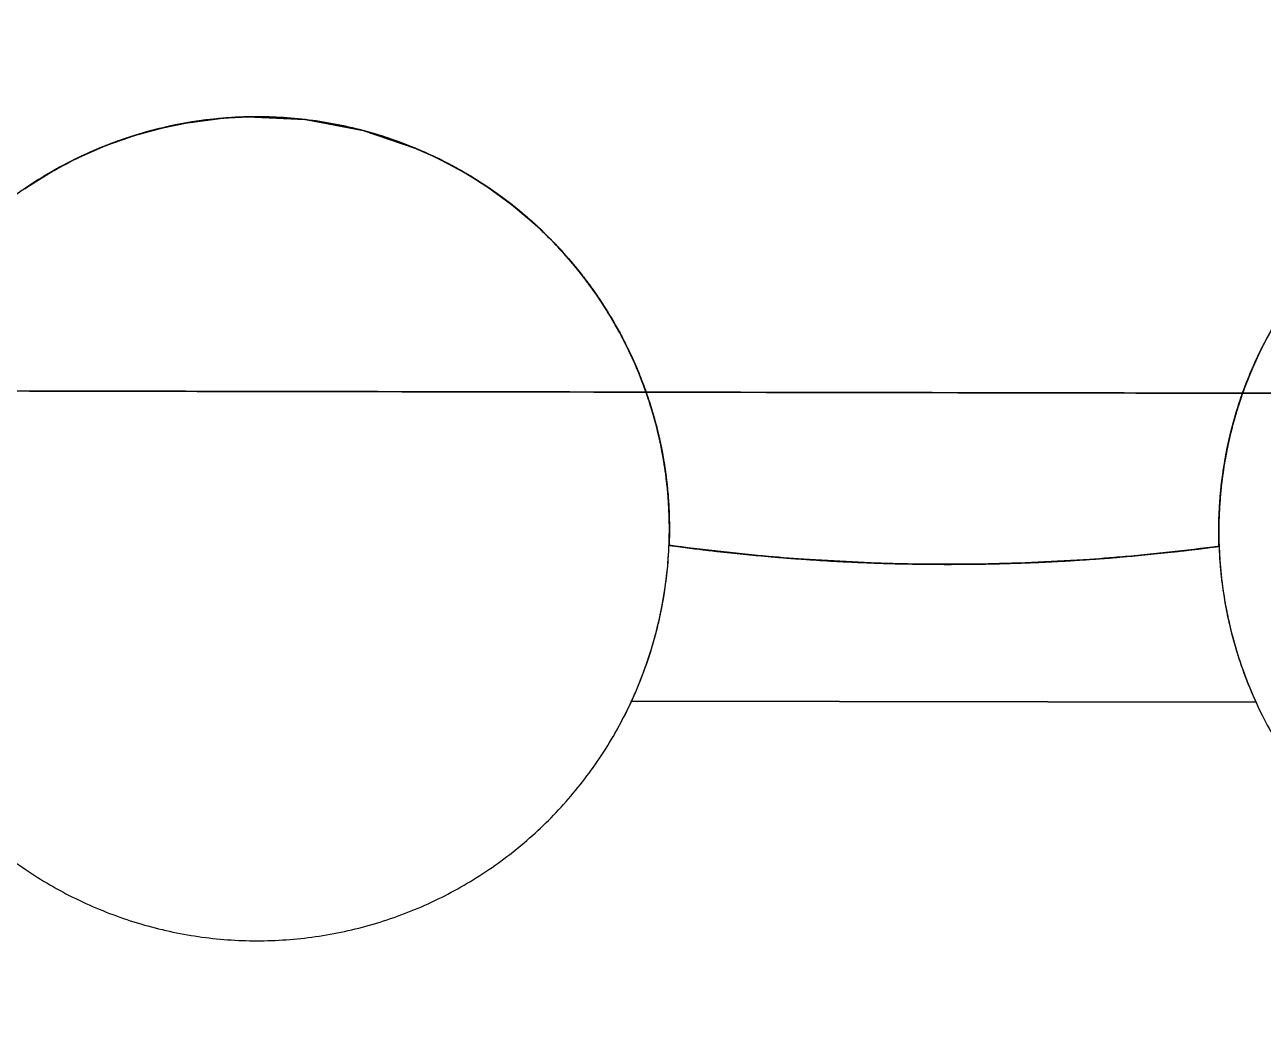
# Model space of a CAD drawing. Header units: metres. Extents: x -1161 to -1081, y 0 to 563.
# Drawn here: x -1098.824 to -1097.02, y 507.723 to 509.195 of the extents above; entities that cross this region are included whole.
import ezdxf

# ---------------------------------------------------------------- set-up
doc = ezdxf.new("R2010")
doc.units = ezdxf.units.M
doc.layers.add('A-GENM', color=7, linetype='Continuous', lineweight=35)

# ---------------------------------------------------------------- blocks, each defined once
blk = doc.blocks.new('Foundations-Piles - Px-1200-64673918-DRG-2873121 - DECK SLAB GENERAL ARRANGEMENT PLAN')
at = {"layer": 'A-GENM', "color": 9, "lineweight": 25, "true_color": 0xbebebe}
for start, end in [(90, 98.1818), (94.7807, 97.7988), (90.4268, 94.7807), (90.1641, 90.4268), (85.2606, 90), (86.6197, 89.6373), (85.2606, 86.6197), (82.3017, 85.2606), (81.8182, 85.2606), (98.1818, 106.3636), (102.9538, 105.9619), (98.5518, 102.9538), (98.3596, 98.5518), (81.9686, 82.3017), (73.6364, 81.8182), (78.4668, 81.4772), (77.9826, 78.4668), (74.1767, 77.9755), (73.7729, 74.1767), (106.3636, 114.5455), (106.6767, 114.5063), (106.555, 106.6767), (65.4545, 73.6364), (70.3195, 73.3186), (66.0516, 70.3195), (114.5455, 122.7273), (115.2366, 122.3499), (114.5455, 115.2366), (65.5771, 66.0516), (57.2727, 65.4545), (62.1763, 65.1617), (57.9265, 62.1763), (122.3499, 125.0334), (57.3811, 57.9265), (122.7273, 130.9091), (125.0334, 130.9091), (49.0909, 57.2727), (54.0362, 57.0068), (49.8014, 54.0362), (130.9091, 139.0909), (130.9091, 139.0909), (49.1848, 49.7106), (40.9396, 49.0909), (45.8984, 48.8542), (41.6763, 45.8482), (40.9882, 41.6763), (139.0909, 147.2727), (139.0909, 147.2727), (32.7273, 40.9091), (37.7625, 40.704), (33.5511, 37.7625), (32.7912, 33.5511), (147.2727, 155.4545), (147.2727, 155.4545), (24.5455, 32.7273), (29.6282, 32.5566), (25.4197, 29.6282), (24.5939, 25.4197), (155.4545, 163.6364), (155.4545, 163.6364), (16.3636, 24.5455), (21.6067, 24.4122), (17.3365, 21.6067), (163.6364, 171.8182), (163.6364, 171.8182), (16.3963, 17.3365), (8.1818, 16.3636), (13.5043, 16.2712), (9.2531, 13.5043), (8.2308, 9.2531), (171.8182, 180), (171.8182, 180), (5.4056, 8.1818), (0, 8.1818), (1.1695, 5.4056), (180, 188.1818), (180, 188.1818), (351.8182, 0), (357.3097, 0), (0, 1.1695), (353.0858, 357.3097), (188.1818, 196.3636), (188.1818, 196.3636), (343.6364, 351.8182), (349.216, 351.8182), (351.8505, 353.0858), (345.0018, 349.216), (343.6998, 345.0018), (196.3636, 204.5455), (196.3636, 204.5455), (335.4545, 343.6364), (341.1241, 343.574), (336.9176, 341.1241), (204.5455, 212.7273), (204.5455, 212.7273), (327.2727, 335.4545), (333.0335, 335.3633), (335.4872, 336.9176), (328.8331, 333.0335), (212.7273, 220.9091), (212.7273, 220.9091), (319.0909, 327.2727), (327.3161, 328.8331), (324.9441, 326.8731), (326.9829, 327.1538), (320.7483, 324.9441), (220.9091, 229.0909), (220.9091, 229.0909), (310.9091, 319.0909), (316.8556, 318.9453), (319.1452, 320.7483), (312.6632, 316.8556), (310.9743, 312.6632), (229.0909, 237.2727), (229.0909, 237.2727), (304.287, 310.9091), (304.5777, 308.768), (308.768, 310.7377), (237.2727, 245.4545), (237.2727, 245.4545), (294.5455, 302.7273), (302.7273, 304.287), (302.8036, 304.287), (304.287, 304.5777), (296.4918, 300.681), (300.681, 302.531), (294.633, 296.4729), (245.4545, 253.6364), (245.4545, 253.6364), (286.3636, 294.5455), (288.4054, 292.5945), (292.5945, 294.325), (253.6364, 261.0336), (253.6364, 261.8182), (278.1818, 286.3636), (284.5086, 286.12), (286.4625, 288.4054), (261.0336, 264.2124), (261.8182, 270), (270, 278.1818), (276.7535, 280.1322), (280.1511, 284.5086), (264.2124, 268.889), (268.889, 272.219), (272.219, 276.7535)]:
    blk.add_arc((0, 0), 0.6, start, end, dxfattribs=at)
at = {"layer": 'A-GENM', "color": 254, "lineweight": 25, "true_color": 0xd1d1d1}
for start, end in [(90, 90.1641), (89.6373, 90), (98.1818, 98.3596), (97.7988, 98.1818), (81.4772, 81.9686), (106.3636, 106.555), (105.9619, 106.3636), (73.3186, 73.7729), (65.1617, 65.4545), (57.0068, 57.2727), (48.8542, 49.0909), (40.704, 40.9091), (32.5566, 32.7273), (24.4122, 24.5455), (318.9453, 319.0909), (310.7377, 310.9091), (302.531, 302.7273), (294.325, 294.5455), (286.12, 286.3636)]:
    blk.add_arc((0, 0), 0.6, start, end, dxfattribs=at)
blk = doc.blocks.new('Foundations-Piles - Px-1200-66435317-DRG-2873121 - DECK SLAB GENERAL ARRANGEMENT PLAN')
at = {"layer": 'A-GENM', "color": 9, "lineweight": 25, "true_color": 0xbebebe}
for start, end in [(90, 98.1818), (94.1903, 97.7988), (90.2678, 94.1903), (85.2606, 90), (85.9673, 89.6373), (85.2606, 85.9673), (82.0617, 85.2606), (81.8182, 85.2606), (98.1818, 106.3636), (102.4106, 105.9619), (98.474, 102.4106), (98.3596, 98.474), (73.6364, 81.8182), (77.7408, 81.4772), (73.8555, 77.7408), (106.3636, 114.5455), (106.6802, 114.5063), (106.555, 106.6802), (65.4545, 73.6364), (69.5094, 73.3186), (65.6493, 69.5094), (114.5455, 122.7273), (115.2366, 122.3499), (114.5455, 115.2366), (57.2727, 65.4545), (61.2713, 65.1617), (57.4432, 61.2713), (122.3499, 125.0334), (122.7273, 130.9091), (125.0334, 130.9091), (49.0909, 57.2727), (53.0232, 57.0068), (49.248, 53.0232), (130.9091, 139.0909), (130.9091, 139.0909), (40.9091, 49.0909), (44.8437, 48.8541), (41.0308, 44.7599), (139.0909, 147.2727), (139.0909, 147.2727), (32.7273, 40.9091), (36.471, 40.7039), (32.8247, 36.471), (147.2727, 149.4692), (147.2727, 149.4692), (24.5455, 32.7273), (28.1348, 32.4648), (149.5058, 155.4545), (149.5058, 155.4545), (24.6185, 28.1348), (155.4545, 163.6364), (155.4545, 163.6364), (16.3636, 24.5455), (19.6943, 24.4122), (16.4123, 19.6943), (163.6364, 171.8182), (163.6364, 171.8182), (8.1818, 16.3636), (8.2308, 16.2712), (171.8182, 180), (171.8182, 180), (0, 8.1818), (0, 8.1818), (180, 188.1818), (180, 188.1818), (351.8182, 0), (352.0318, 0), (188.1818, 196.3636), (188.1818, 196.3636), (343.6364, 351.8182), (349.383, 351.8182), (351.8505, 352.0318), (344.0627, 349.383), (196.3636, 204.5455), (196.3636, 204.5455), (335.4545, 343.6364), (340.8893, 343.574), (343.6998, 344.0627), (336.0926, 340.8893), (204.5455, 212.7273), (204.5455, 212.7273), (327.2727, 335.4545), (332.6991, 335.3633), (335.4872, 336.0806), (328.2028, 332.6991), (212.7273, 220.9091), (212.7273, 220.9091), (319.0909, 327.2727), (327.3161, 328.1212), (324.61, 327.1538), (320.1484, 324.61), (220.9091, 229.0909), (220.9091, 229.0909), (310.9091, 319.0909), (316.5668, 318.9453), (319.1452, 320.1484), (312.1736, 316.5668), (310.9743, 312.1736), (229.0909, 237.2727), (229.0909, 237.2727), (304.2869, 310.9091), (308.5485, 310.7377), (304.2869, 308.5485), (237.2727, 245.4545), (237.2727, 245.4545), (294.5455, 302.7273), (302.7273, 304.2869), (302.8036, 304.1966), (296.2166, 300.545), (300.545, 302.531), (294.633, 296.2166), (245.4545, 253.6364), (245.4545, 253.6364), (286.3636, 294.5455), (288.2326, 292.5512), (292.5512, 294.325), (253.6364, 261.0336), (253.6364, 261.8182), (278.1818, 286.3636), (284.5641, 286.12), (286.4625, 288.2326), (261.0336, 264.2124), (261.8182, 270), (270, 278.1818), (276.7535, 280.1511), (280.1511, 284.5641), (264.2124, 268.889), (268.889, 272.219), (272.219, 276.7535)]:
    blk.add_arc((0, 0), 0.6, start, end, dxfattribs=at)
at = {"layer": 'A-GENM', "color": 254, "lineweight": 25, "true_color": 0xd1d1d1}
for start, end in [(90, 90.1641), (89.6373, 90), (98.1818, 98.3596), (97.7988, 98.1818), (81.4772, 81.9686), (106.3636, 106.555), (105.9619, 106.3636), (73.3186, 73.7729), (65.1617, 65.4545), (57.0068, 57.2727), (48.8541, 49.0909), (40.7039, 40.9091), (32.5565, 32.7273), (24.4122, 24.5455), (318.9453, 319.0909), (310.7377, 310.9091), (302.531, 302.7273), (294.325, 294.5455), (286.12, 286.3636)]:
    blk.add_arc((0, 0), 0.6, start, end, dxfattribs=at)
blk = doc.blocks.new('Shotcrete Adaptive v1 - 1200 Dia Pile _ 2_000 Spacing-61394275-DRG-2873121 - DECK SLAB GENERAL ARRANGEMENT PLAN')
at = {"layer": 'A-GENM', "color": 9, "lineweight": 25, "true_color": 0xbebebe}
for p, q in [((-0.4546, 0.25), (0.4546, 0.25)), ((0.4546, 0.25), (-0.4546, 0.25))]:
    blk.add_line(p, q, dxfattribs=at)
for centre, radius, start, end in [((-1, 0), 0.6, 20.2506, 24.6243), ((-1, 0), 0.6, 20.2506, 24.6243), ((1, 0), 0.6, 156.256, 159.4284), ((1, 0), 0.6, 156.256, 159.4284), ((1, 0), 0.6, 155.3757, 156.256), ((1, 0), 0.6, 155.3757, 156.256), ((-1, 0), 0.6, 17.5708, 20.2506), ((-1, 0), 0.6, 17.5708, 20.2506), ((1, 0), 0.6, 159.4284, 162.8466), ((1, 0), 0.6, 159.4284, 162.8466), ((-1, 0), 0.6, 17.1534, 17.5708), ((-1, 0), 0.6, 17.1534, 17.5708), ((-1, 0), 0.6, 10.4552, 17.1534), ((-1, 0), 0.6, 10.4552, 17.1534), ((1, 0), 0.6, 164.1122, 165.1814), ((1, 0), 0.6, 164.1122, 165.1814), ((1, 0), 0.6, 162.8466, 164.1122), ((1, 0), 0.6, 162.8466, 164.1122), ((1, 0), 0.6, 165.2053, 167.4341), ((1, 0), 0.6, 165.2053, 167.4341), ((1, 0), 0.6, 167.4341, 170.3175), ((1, 0), 0.6, 167.4341, 170.3175), ((-1, 0), 0.6, 9.7254, 10.4552), ((-1, 0), 0.6, 9.7254, 10.4552), ((-1, 0), 0.6, 2.2116, 9.6825), ((-1, 0), 0.6, 2.2116, 9.6825), ((1, 0), 0.6, 170.3175, 171.9769), ((1, 0), 0.6, 170.3175, 171.9769), ((1, 0), 0.6, 171.9769, 173.3931), ((1, 0), 0.6, 171.9769, 173.3931), ((1, 0), 0.6, 173.7282, 175.3656), ((1, 0), 0.6, 173.7282, 175.3656), ((1, 0), 0.6, 173.41, 173.6668), ((1, 0), 0.6, 173.41, 173.6668), ((0, -2.95), 3, 94.6025, 97.6709), ((0, -2.95), 3, 94.3743, 94.7409), ((0, -2.95), 3, 91.5342, 94.6025), ((0, -2.95), 3, 91.3583, 91.6835), ((0, -2.95), 3, 88.4658, 91.5342), ((0, -2.95), 3, 88.3166, 88.6417), ((0, -2.95), 3, 85.3975, 88.4658), ((0, -2.95), 3, 85.2592, 85.6256), ((0, -2.95), 3, 82.3291, 85.3975), ((1, 0), 0.6, 175.3656, 177.7884), ((1, 0), 0.6, 175.3656, 177.7884), ((0, -2.95), 3, 97.3435, 97.6709), ((0, -2.95), 3, 82.3291, 82.6565)]:
    blk.add_arc(centre, radius, start, end, dxfattribs=at)
at = {"layer": 'A-GENM', "color": 254, "lineweight": 25, "true_color": 0xd1d1d1}
for start, end in [(94.8905, 96.2932), (94.7409, 94.888), (93.5177, 94.3743), (92.1103, 93.5084), (91.6835, 92.1083), (89.293, 91.3583), (88.6417, 89.2788), (87.892, 88.3166), (86.4919, 87.8901), (85.6256, 86.4884), (85.1133, 85.2592), (83.7068, 85.1097), (96.3064, 97.3435), (82.6565, 83.6935)]:
    blk.add_arc((0, -2.95), 3, start, end, dxfattribs=at)
blk = doc.blocks.new('StitchPour_RS39A_05 - StitchPour_RS39A_05-60503718-DRG-2873121 - DECK SLAB GENERAL ARRANGEMENT PLAN')
at = {"layer": 'A-GENM', "color": 253, "lineweight": 25, "true_color": 0xa3a3a3}
blk.add_open_spline([(111.2352, -14.4712), (111.1836, -14.2757), (111.0193, -13.6531), (110.686, -12.3898), (110.3197, -11.0016), (109.9816, -9.7203), (109.728, -8.7592), (109.4744, -7.7982), (109.2209, -6.8372), (108.9673, -5.8762), (108.7982, -5.2355), (108.7137, -4.9151)], degree=3, knots=[0.6892599, 0.6892599, 0.6892599, 0.6892599, 0.7083333, 0.75, 0.8125, 0.84375, 0.875, 0.90625, 0.9375, 0.96875, 1, 1, 1, 1], dxfattribs=at)
at = {"layer": 'A-GENM', "color": 9, "lineweight": 25, "true_color": 0xbebebe}
for points in [[(109.0518, -6.1965), (109.1645, -6.6237), (109.2772, -7.0508), (109.3899, -7.4779)], [(109.3899, -7.4779), (109.4045, -7.5334), (109.4192, -7.5889), (109.4338, -7.6443)], [(109.5001, -7.8954), (109.5761, -8.1834), (109.652, -8.4713), (109.728, -8.7592)], [(109.728, -8.7592), (109.7971, -9.0213), (109.8663, -9.2834), (109.9354, -9.5454)]]:
    blk.add_open_spline(points, degree=3, dxfattribs=at)
at = {"layer": 'A-GENM', "color": 253, "lineweight": 25, "true_color": 0xa3a3a3}
blk.add_open_spline([(109.4338, -7.6443), (109.4559, -7.728), (109.478, -7.8117), (109.5001, -7.8954)], degree=3, dxfattribs=at)
blk = doc.blocks.new('T2DPAA-T2D-C3S-RS-M3D-100334_rvt-1-DRG-2873121 - DECK SLAB GENERAL ARRANGEMENT PLAN')
at = {"layer": 'A-GENM', "color": 9, "lineweight": 25, "true_color": 0xbebebe}
for p, q in [((-1098.6227, 509.0446), (-1098.5874, 509.0518)), ((-1098.5866, 509.0519), (-1098.5355, 509.0585)), ((-1098.5355, 509.0585), (-1098.5017, 509.0604)), ((-1098.4997, 509.0604), (-1098.4157, 509.0565)), ((-1098.4152, 509.0565), (-1098.3311, 509.0405)), ((-1098.7059, 509.0185), (-1098.671, 509.0311)), ((-1098.6695, 509.0316), (-1098.6672, 509.0323)), ((-1098.6662, 509.0326), (-1098.6227, 509.0446)), ((-1098.3311, 509.0405), (-1098.2543, 509.0144)), ((-1098.7496, 508.9992), (-1098.7059, 509.0185)), ((-1098.2543, 509.0144), (-1098.2522, 509.0135)), ((-1098.2522, 509.0135), (-1098.2269, 509.0021)), ((-1098.7841, 508.9808), (-1098.7507, 508.9986)), ((-1098.7507, 508.9986), (-1098.7496, 508.9992)), ((-1098.2269, 509.0021), (-1098.1818, 508.9783)), ((-1098.8238, 508.9559), (-1098.7848, 508.9804)), ((-1098.1818, 508.9783), (-1098.1778, 508.9758)), ((-1098.1778, 508.9758), (-1098.1497, 508.958)), ((-1098.1497, 508.958), (-1098.1149, 508.9327)), ((-1098.1149, 508.9327), (-1098.1093, 508.9282)), ((-1098.1092, 508.9282), (-1098.0823, 508.9052)), ((-1098.0823, 508.9052), (-1098.0546, 508.8785)), ((-1098.0546, 508.8785), (-1098.0486, 508.8722)), ((-1098.0481, 508.8716), (-1098.0237, 508.8441)), ((-1098.0237, 508.8441), (-1098.0023, 508.8166)), ((-1098.0023, 508.8166), (-1097.9953, 508.807)), ((-1097.9953, 508.807), (-1097.9872, 508.7952)), ((-1097.9866, 508.7944), (-1097.9746, 508.7757)), ((-1097.9746, 508.7757), (-1097.9587, 508.7483)), ((-1097.0225, 508.7239), (-1097.004, 508.7585)), ((-1097.9587, 508.7483), (-1097.952, 508.7357)), ((-1097.952, 508.7357), (-1097.9356, 508.7014)), ((-1097.0392, 508.6874), (-1097.0225, 508.7239)), ((-1097.9356, 508.7014), (-1097.9247, 508.6748)), ((-1097.0411, 508.6827), (-1097.0392, 508.6874)), ((-1097.9247, 508.6748), (-1097.9192, 508.6599)), ((-1097.0504, 508.6584), (-1097.0411, 508.6827)), ((-1097.9189, 508.659), (-1097.9075, 508.6226)), ((-1097.055, 508.645), (-1097.0504, 508.6584)), ((-1097.0641, 508.6145), (-1097.055, 508.645)), ((-1097.0648, 508.6119), (-1097.0644, 508.6134)), ((-1097.0662, 508.6068), (-1097.065, 508.6112)), ((-1097.8969, 508.5785), (-1097.8905, 508.5407)), ((-1097.0815, 508.5232), (-1097.0759, 508.5623)), ((-1097.8862, 508.4956), (-1097.8852, 508.4574)), ((-1097.085, 508.4415), (-1097.0848, 508.4773)), ((-1097.8852, 508.4574), (-1097.8857, 508.4364)), ((-1097.8857, 508.4364), (-1097.726, 508.4189)), ((-1097.2445, 508.418), (-1097.0848, 508.4349)), ((-1097.0849, 508.44), (-1097.085, 508.4415)), ((-1097.0848, 508.4349), (-1097.0849, 508.4383)), ((-1097.726, 508.4189), (-1097.5656, 508.41)), ((-1097.4049, 508.4097), (-1097.2445, 508.418)), ((-1097.5656, 508.41), (-1097.4049, 508.4097))]:
    blk.add_line(p, q, dxfattribs=at)
at = {"layer": 'A-GENM', "color": 9, "lineweight": 25, "true_color": 0xbebebe, "flags": 128}
for points in [[(-1097.9075, 508.6226), (-1097.901, 508.5973), (-1097.8969, 508.5785)], [(-1097.0759, 508.5623), (-1097.0673, 508.6024), (-1097.0662, 508.6068)], [(-1097.8905, 508.5407), (-1097.8879, 508.5174), (-1097.8862, 508.4956)], [(-1097.0848, 508.4773), (-1097.0819, 508.5193), (-1097.0815, 508.5232)]]:
    blk.add_lwpolyline(points, dxfattribs=at)
at = {"layer": 'A-GENM', "color": 254, "lineweight": 25, "true_color": 0xd1d1d1}
for points in [[(-1098.5874, 509.0518), (-1098.6142, 509.0472), (-1098.6406, 509.0407), (-1098.6665, 509.0325)], [(-1098.5845, 509.0523), (-1098.5851, 509.0522), (-1098.5858, 509.0521), (-1098.5864, 509.052)], [(-1098.5017, 509.0603), (-1098.5294, 509.0596), (-1098.5571, 509.0569), (-1098.5845, 509.0523)], [(-1098.3311, 509.0405), (-1098.3588, 509.0478), (-1098.3871, 509.0532), (-1098.4157, 509.0565)], [(-1098.671, 509.0311), (-1098.6968, 509.0227), (-1098.7221, 509.0125), (-1098.7465, 509.0007)], [(-1098.6697, 509.0315), (-1098.6701, 509.0314), (-1098.6705, 509.0312), (-1098.671, 509.0311)], [(-1098.2903, 509.028), (-1098.3037, 509.0327), (-1098.3173, 509.0368), (-1098.3311, 509.0405)], [(-1098.2576, 509.0157), (-1098.2683, 509.0201), (-1098.2792, 509.0242), (-1098.2903, 509.028)], [(-1098.253, 509.0138), (-1098.2546, 509.0145), (-1098.2561, 509.0151), (-1098.2576, 509.0157)], [(-1098.2504, 509.0127), (-1098.2513, 509.0131), (-1098.2522, 509.0135), (-1098.253, 509.0138)], [(-1098.2118, 508.9947), (-1098.2245, 509.0012), (-1098.2373, 509.0072), (-1098.2504, 509.0127)], [(-1098.7507, 508.9986), (-1098.7748, 508.9867), (-1098.7981, 508.9732), (-1098.8204, 508.9582)], [(-1098.7492, 508.9994), (-1098.7497, 508.9991), (-1098.7502, 508.9989), (-1098.7507, 508.9986)], [(-1098.7465, 509.0007), (-1098.7474, 509.0002), (-1098.7483, 508.9998), (-1098.7492, 508.9994)], [(-1098.1864, 508.9809), (-1098.1947, 508.9857), (-1098.2032, 508.9903), (-1098.2118, 508.9947)], [(-1098.1795, 508.9769), (-1098.1818, 508.9782), (-1098.1841, 508.9796), (-1098.1864, 508.9809)], [(-1098.1745, 508.9739), (-1098.1762, 508.9749), (-1098.1778, 508.9759), (-1098.1795, 508.9769)], [(-1098.1389, 508.9505), (-1098.1505, 508.9587), (-1098.1624, 508.9665), (-1098.1745, 508.9739)], [(-1098.8204, 508.9582), (-1098.8214, 508.9575), (-1098.8224, 508.9569), (-1098.8233, 508.9562)], [(-1098.1196, 508.9363), (-1098.1259, 508.9412), (-1098.1323, 508.9459), (-1098.1389, 508.9505)], [(-1098.1118, 508.9302), (-1098.1144, 508.9323), (-1098.117, 508.9343), (-1098.1196, 508.9363)], [(-1098.1049, 508.9247), (-1098.1072, 508.9266), (-1098.1095, 508.9284), (-1098.1118, 508.9302)], [(-1098.0729, 508.8965), (-1098.0832, 508.9063), (-1098.0939, 508.9157), (-1098.1049, 508.9247)], [(-1098.0588, 508.8828), (-1098.0635, 508.8874), (-1098.0681, 508.892), (-1098.0729, 508.8965)], [(-1098.0513, 508.875), (-1098.0538, 508.8776), (-1098.0563, 508.8802), (-1098.0588, 508.8828)], [(-1098.043, 508.8661), (-1098.0457, 508.8691), (-1098.0485, 508.872), (-1098.0513, 508.875)], [(-1098.0056, 508.8211), (-1098.0173, 508.8367), (-1098.0298, 508.8517), (-1098.043, 508.8661)], [(-1097.999, 508.8121), (-1098.0011, 508.8152), (-1098.0034, 508.8182), (-1098.0056, 508.8211)], [(-1097.9899, 508.7993), (-1097.9929, 508.8036), (-1097.9959, 508.8079), (-1097.999, 508.8121)], [(-1097.9671, 508.7633), (-1097.9738, 508.7746), (-1097.9808, 508.7858), (-1097.9881, 508.7966)], [(-1097.961, 508.7526), (-1097.963, 508.7561), (-1097.9649, 508.7595), (-1097.9669, 508.7629)], [(-1097.9558, 508.743), (-1097.9575, 508.7463), (-1097.9593, 508.7494), (-1097.961, 508.7526)], [(-1097.9452, 508.7222), (-1097.9454, 508.7227), (-1097.9456, 508.7231), (-1097.9459, 508.7235)], [(-1097.9261, 508.6784), (-1097.9319, 508.6933), (-1097.9383, 508.7079), (-1097.9452, 508.7222)], [(-1097.0212, 508.7267), (-1097.0263, 508.7164), (-1097.0312, 508.706), (-1097.0358, 508.6954)], [(-1097.0358, 508.6954), (-1097.0365, 508.6938), (-1097.0372, 508.6922), (-1097.0378, 508.6906)], [(-1097.9226, 508.6692), (-1097.9238, 508.6723), (-1097.9249, 508.6754), (-1097.9261, 508.6784)], [(-1097.9192, 508.6597), (-1097.9203, 508.6629), (-1097.9214, 508.666), (-1097.9226, 508.6692)], [(-1097.0426, 508.6791), (-1097.0453, 508.6722), (-1097.048, 508.6652), (-1097.0505, 508.6581)], [(-1097.0405, 508.6843), (-1097.0412, 508.6826), (-1097.0419, 508.6808), (-1097.0426, 508.6791)], [(-1097.9148, 508.6468), (-1097.9162, 508.6511), (-1097.9177, 508.6554), (-1097.9192, 508.6597)], [(-1097.0505, 508.6581), (-1097.0518, 508.6545), (-1097.053, 508.6509), (-1097.0542, 508.6472)], [(-1097.9143, 508.6452), (-1097.9145, 508.6457), (-1097.9146, 508.6462), (-1097.9148, 508.6468)], [(-1097.9134, 508.6425), (-1097.9137, 508.6434), (-1097.914, 508.6443), (-1097.9143, 508.6452)], [(-1097.903, 508.6058), (-1097.9061, 508.6181), (-1097.9096, 508.6304), (-1097.9134, 508.6425)], [(-1097.0542, 508.6472), (-1097.0578, 508.6365), (-1097.0611, 508.6257), (-1097.0641, 508.6148)], [(-1097.0641, 508.6148), (-1097.0643, 508.614), (-1097.0645, 508.6133), (-1097.0647, 508.6125)], [(-1097.9016, 508.6), (-1097.9021, 508.6019), (-1097.9025, 508.6039), (-1097.903, 508.6058)], [(-1097.8998, 508.5922), (-1097.9004, 508.5948), (-1097.901, 508.5974), (-1097.9016, 508.6)], [(-1097.068, 508.5996), (-1097.0709, 508.5878), (-1097.0734, 508.5758), (-1097.0756, 508.5639)], [(-1097.067, 508.6036), (-1097.0673, 508.6023), (-1097.0677, 508.6009), (-1097.068, 508.5996)], [(-1097.0664, 508.6059), (-1097.0666, 508.6052), (-1097.0668, 508.6044), (-1097.067, 508.6036)], [(-1097.0655, 508.6095), (-1097.0658, 508.6083), (-1097.0661, 508.6071), (-1097.0664, 508.6059)], [(-1097.8938, 508.5622), (-1097.894, 508.5628), (-1097.8941, 508.5634), (-1097.8942, 508.5641)], [(-1097.8933, 508.559), (-1097.8935, 508.5601), (-1097.8937, 508.5611), (-1097.8938, 508.5622)], [(-1097.8883, 508.5218), (-1097.8896, 508.5343), (-1097.8913, 508.5467), (-1097.8933, 508.559)], [(-1097.0756, 508.5639), (-1097.0776, 508.553), (-1097.0792, 508.542), (-1097.0806, 508.531)], [(-1097.0813, 508.5252), (-1097.0814, 508.5239), (-1097.0816, 508.5226), (-1097.0817, 508.5212)], [(-1097.0806, 508.531), (-1097.0808, 508.5291), (-1097.0811, 508.5271), (-1097.0813, 508.5252)], [(-1097.888, 508.5188), (-1097.8881, 508.5198), (-1097.8882, 508.5208), (-1097.8883, 508.5218)], [(-1097.8875, 508.5138), (-1097.8877, 508.5155), (-1097.8879, 508.5171), (-1097.888, 508.5188)], [(-1097.8855, 508.4793), (-1097.8858, 508.4908), (-1097.8865, 508.5023), (-1097.8875, 508.5138)], [(-1097.0821, 508.5175), (-1097.0834, 508.5045), (-1097.0843, 508.4914), (-1097.0848, 508.4783)], [(-1097.0819, 508.5199), (-1097.0819, 508.5191), (-1097.082, 508.5183), (-1097.0821, 508.5175)], [(-1097.0817, 508.5212), (-1097.0818, 508.5208), (-1097.0818, 508.5204), (-1097.0819, 508.5199)], [(-1097.8857, 508.4366), (-1097.8852, 508.4489), (-1097.8851, 508.4612), (-1097.8853, 508.4735)], [(-1097.8854, 508.4771), (-1097.8854, 508.4778), (-1097.8854, 508.4786), (-1097.8855, 508.4793)], [(-1097.8853, 508.4735), (-1097.8853, 508.4745), (-1097.8854, 508.4754), (-1097.8854, 508.4764)], [(-1097.0848, 508.4783), (-1097.0852, 508.4674), (-1097.0853, 508.4566), (-1097.0851, 508.4457)], [(-1097.8132, 508.4275), (-1097.8374, 508.4303), (-1097.8615, 508.4333), (-1097.8857, 508.4366)], [(-1097.0848, 508.4352), (-1097.1089, 508.432), (-1097.1331, 508.429), (-1097.1573, 508.4264)], [(-1097.0851, 508.4457), (-1097.085, 508.4443), (-1097.085, 508.4429), (-1097.085, 508.4415)], [(-1097.0849, 508.4395), (-1097.0849, 508.4381), (-1097.0848, 508.4366), (-1097.0848, 508.4352)], [(-1097.7405, 508.4202), (-1097.7648, 508.4224), (-1097.789, 508.4248), (-1097.8132, 508.4275)], [(-1097.7264, 508.419), (-1097.7311, 508.4194), (-1097.7358, 508.4198), (-1097.7405, 508.4202)], [(-1097.6677, 508.4147), (-1097.6872, 508.416), (-1097.7067, 508.4174), (-1097.7262, 508.419)], [(-1097.5948, 508.411), (-1097.6191, 508.412), (-1097.6434, 508.4132), (-1097.6677, 508.4147)], [(-1097.2443, 508.4182), (-1097.2638, 508.4166), (-1097.2833, 508.4153), (-1097.3028, 508.4141)], [(-1097.23, 508.4193), (-1097.2347, 508.4189), (-1097.2394, 508.4186), (-1097.2441, 508.4182)], [(-1097.1573, 508.4264), (-1097.1815, 508.4237), (-1097.2057, 508.4214), (-1097.23, 508.4193)], [(-1097.566, 508.41), (-1097.5756, 508.4103), (-1097.5852, 508.4106), (-1097.5948, 508.411)], [(-1097.5218, 508.4091), (-1097.5362, 508.4093), (-1097.5507, 508.4096), (-1097.5652, 508.41)], [(-1097.4487, 508.409), (-1097.4731, 508.4087), (-1097.4974, 508.4087), (-1097.5218, 508.4091)], [(-1097.4046, 508.4098), (-1097.4193, 508.4094), (-1097.434, 508.4091), (-1097.4487, 508.409)], [(-1097.3757, 508.4106), (-1097.3853, 508.4103), (-1097.3949, 508.41), (-1097.4045, 508.4098)], [(-1097.3028, 508.4141), (-1097.3271, 508.4126), (-1097.3514, 508.4115), (-1097.3757, 508.4106)]]:
    blk.add_open_spline(points, degree=3, dxfattribs=at)
at = {"layer": 'A-GENM', "color": 9, "lineweight": 25, "true_color": 0xbebebe}
for points in [[(-1098.6296, 509.0429), (-1098.6156, 509.0464), (-1098.6015, 509.0494), (-1098.5874, 509.0518)], [(-1098.6296, 509.0429), (-1098.6157, 509.0464), (-1098.6016, 509.0493), (-1098.5874, 509.0518)], [(-1098.5864, 509.052), (-1098.5858, 509.0521), (-1098.5851, 509.0522), (-1098.5845, 509.0523)], [(-1098.5864, 509.052), (-1098.5858, 509.0521), (-1098.5851, 509.0522), (-1098.5845, 509.0523)], [(-1098.5845, 509.0523), (-1098.5713, 509.0545), (-1098.558, 509.0563), (-1098.5447, 509.0576)], [(-1098.5845, 509.0523), (-1098.5713, 509.0545), (-1098.558, 509.0563), (-1098.5447, 509.0576)], [(-1098.5447, 509.0576), (-1098.5304, 509.059), (-1098.5161, 509.06), (-1098.5017, 509.0604)], [(-1098.5447, 509.0576), (-1098.5305, 509.059), (-1098.5161, 509.06), (-1098.5017, 509.0604)], [(-1098.5017, 509.0604), (-1098.4873, 509.0607), (-1098.473, 509.0606), (-1098.4586, 509.06)], [(-1098.5017, 509.0604), (-1098.4874, 509.0607), (-1098.473, 509.0606), (-1098.4586, 509.06)], [(-1098.4586, 509.06), (-1098.4443, 509.0593), (-1098.4299, 509.0582), (-1098.4157, 509.0565)], [(-1098.4586, 509.06), (-1098.4443, 509.0593), (-1098.43, 509.0582), (-1098.4157, 509.0565)], [(-1098.4157, 509.0565), (-1098.4014, 509.0549), (-1098.3872, 509.0527), (-1098.3731, 509.05)], [(-1098.4157, 509.0565), (-1098.4014, 509.0549), (-1098.3872, 509.0527), (-1098.3731, 509.05)], [(-1098.3731, 509.05), (-1098.359, 509.0473), (-1098.345, 509.0441), (-1098.3311, 509.0405)], [(-1098.3731, 509.05), (-1098.359, 509.0473), (-1098.345, 509.0441), (-1098.3311, 509.0405)], [(-1098.7115, 509.0163), (-1098.6982, 509.0217), (-1098.6847, 509.0266), (-1098.671, 509.0311)], [(-1098.7114, 509.0163), (-1098.6981, 509.0217), (-1098.6846, 509.0266), (-1098.671, 509.0311)], [(-1098.671, 509.0311), (-1098.6705, 509.0312), (-1098.6701, 509.0314), (-1098.6697, 509.0315)], [(-1098.671, 509.0311), (-1098.6706, 509.0312), (-1098.6701, 509.0314), (-1098.6697, 509.0315)], [(-1098.6665, 509.0325), (-1098.6543, 509.0364), (-1098.642, 509.0399), (-1098.6296, 509.0429)], [(-1098.6665, 509.0325), (-1098.6543, 509.0364), (-1098.642, 509.0399), (-1098.6296, 509.0429)], [(-1098.3311, 509.0405), (-1098.3173, 509.0368), (-1098.3037, 509.0327), (-1098.2903, 509.028)], [(-1098.3311, 509.0405), (-1098.3173, 509.0368), (-1098.3037, 509.0327), (-1098.2902, 509.028)], [(-1098.2903, 509.028), (-1098.2792, 509.0242), (-1098.2683, 509.0201), (-1098.2576, 509.0157)], [(-1098.2902, 509.028), (-1098.2792, 509.0242), (-1098.2683, 509.0201), (-1098.2576, 509.0157)], [(-1098.7465, 509.0007), (-1098.735, 509.0062), (-1098.7233, 509.0115), (-1098.7114, 509.0163)], [(-1098.7465, 509.0007), (-1098.735, 509.0063), (-1098.7233, 509.0114), (-1098.7115, 509.0163)], [(-1098.2576, 509.0157), (-1098.2561, 509.0151), (-1098.2545, 509.0145), (-1098.253, 509.0138)], [(-1098.2576, 509.0157), (-1098.2561, 509.0151), (-1098.2546, 509.0145), (-1098.253, 509.0138)], [(-1098.253, 509.0138), (-1098.2522, 509.0135), (-1098.2513, 509.0131), (-1098.2504, 509.0127)], [(-1098.253, 509.0138), (-1098.2522, 509.0135), (-1098.2513, 509.0131), (-1098.2504, 509.0127)], [(-1098.2504, 509.0127), (-1098.2373, 509.0072), (-1098.2245, 509.0012), (-1098.2118, 508.9947)], [(-1098.2504, 509.0127), (-1098.2373, 509.0072), (-1098.2244, 509.0011), (-1098.2118, 508.9947)], [(-1098.7887, 508.9781), (-1098.7763, 508.9854), (-1098.7637, 508.9922), (-1098.7508, 508.9986)], [(-1098.7886, 508.9782), (-1098.7762, 508.9854), (-1098.7636, 508.9923), (-1098.7507, 508.9986)], [(-1098.7508, 508.9986), (-1098.7503, 508.9988), (-1098.7497, 508.9991), (-1098.7492, 508.9994)], [(-1098.7507, 508.9986), (-1098.7502, 508.9989), (-1098.7497, 508.9991), (-1098.7492, 508.9994)], [(-1098.7492, 508.9994), (-1098.7483, 508.9998), (-1098.7474, 509.0002), (-1098.7465, 509.0007)], [(-1098.7492, 508.9994), (-1098.7483, 508.9998), (-1098.7474, 509.0003), (-1098.7465, 509.0007)], [(-1098.2118, 508.9947), (-1098.2032, 508.9903), (-1098.1947, 508.9857), (-1098.1864, 508.9809)], [(-1098.8204, 508.9582), (-1098.8101, 508.9652), (-1098.7994, 508.9718), (-1098.7886, 508.9782)], [(-1098.8204, 508.9582), (-1098.81, 508.9652), (-1098.7995, 508.9718), (-1098.7887, 508.9781)], [(-1098.1864, 508.9809), (-1098.1841, 508.9796), (-1098.1818, 508.9782), (-1098.1795, 508.9769)], [(-1098.1864, 508.9809), (-1098.1841, 508.9796), (-1098.1818, 508.9782), (-1098.1795, 508.9769)], [(-1098.1795, 508.9769), (-1098.1778, 508.9759), (-1098.1762, 508.9749), (-1098.1745, 508.9739)], [(-1098.1795, 508.9769), (-1098.1778, 508.9759), (-1098.1761, 508.9749), (-1098.1745, 508.9739)], [(-1098.1745, 508.9739), (-1098.1624, 508.9665), (-1098.1505, 508.9587), (-1098.1389, 508.9505)], [(-1098.1745, 508.9739), (-1098.1623, 508.9665), (-1098.1504, 508.9587), (-1098.1388, 508.9505)], [(-1098.8233, 508.9562), (-1098.8224, 508.9569), (-1098.8214, 508.9575), (-1098.8204, 508.9582)], [(-1098.8233, 508.9562), (-1098.8224, 508.9569), (-1098.8214, 508.9575), (-1098.8204, 508.9582)], [(-1098.1389, 508.9505), (-1098.1323, 508.9459), (-1098.1259, 508.9412), (-1098.1196, 508.9363)], [(-1098.1388, 508.9505), (-1098.1323, 508.9459), (-1098.1259, 508.9412), (-1098.1196, 508.9363)], [(-1098.1196, 508.9363), (-1098.117, 508.9343), (-1098.1144, 508.9323), (-1098.1118, 508.9303)], [(-1098.1196, 508.9363), (-1098.117, 508.9343), (-1098.1144, 508.9323), (-1098.1118, 508.9302)], [(-1098.1118, 508.9303), (-1098.1095, 508.9284), (-1098.1072, 508.9266), (-1098.1049, 508.9247)], [(-1098.1118, 508.9302), (-1098.1095, 508.9284), (-1098.1072, 508.9265), (-1098.1048, 508.9246)], [(-1098.1049, 508.9247), (-1098.0939, 508.9157), (-1098.0832, 508.9063), (-1098.0729, 508.8965)], [(-1098.1048, 508.9246), (-1098.0938, 508.9156), (-1098.0832, 508.9062), (-1098.0728, 508.8964)], [(-1098.0729, 508.8965), (-1098.0681, 508.892), (-1098.0634, 508.8874), (-1098.0588, 508.8828)], [(-1098.0728, 508.8964), (-1098.0681, 508.8919), (-1098.0634, 508.8874), (-1098.0588, 508.8828)], [(-1098.0588, 508.8828), (-1098.0563, 508.8802), (-1098.0538, 508.8776), (-1098.0513, 508.875)], [(-1098.0588, 508.8828), (-1098.0563, 508.8802), (-1098.0538, 508.8776), (-1098.0512, 508.8749)], [(-1098.0513, 508.875), (-1098.0485, 508.872), (-1098.0457, 508.8691), (-1098.043, 508.8661)], [(-1098.0512, 508.8749), (-1098.0484, 508.872), (-1098.0456, 508.869), (-1098.0429, 508.866)], [(-1098.043, 508.8661), (-1098.0334, 508.8556), (-1098.0241, 508.8448), (-1098.0153, 508.8337)], [(-1098.0429, 508.866), (-1098.0333, 508.8555), (-1098.024, 508.8447), (-1098.0152, 508.8336)], [(-1098.0153, 508.8337), (-1098.012, 508.8295), (-1098.0088, 508.8254), (-1098.0056, 508.8211)], [(-1098.0152, 508.8336), (-1098.0119, 508.8295), (-1098.0087, 508.8253), (-1098.0056, 508.8211)], [(-1098.0056, 508.8211), (-1098.0034, 508.8182), (-1098.0011, 508.8152), (-1097.999, 508.8121)], [(-1098.0056, 508.8211), (-1098.0033, 508.8182), (-1098.0011, 508.8151), (-1097.9989, 508.8121)], [(-1097.999, 508.8121), (-1097.9959, 508.8079), (-1097.9929, 508.8036), (-1097.9899, 508.7993)], [(-1097.9989, 508.8121), (-1097.9959, 508.8078), (-1097.9928, 508.8035), (-1097.9899, 508.7992)], [(-1097.9882, 508.7967), (-1097.9808, 508.7858), (-1097.9737, 508.7746), (-1097.9671, 508.7632)], [(-1097.9881, 508.7966), (-1097.9808, 508.7858), (-1097.9738, 508.7746), (-1097.9671, 508.7633)], [(-1097.9669, 508.7629), (-1097.9649, 508.7595), (-1097.963, 508.7561), (-1097.961, 508.7526)], [(-1097.9669, 508.7629), (-1097.9649, 508.7595), (-1097.9629, 508.756), (-1097.961, 508.7526)], [(-1097.961, 508.7526), (-1097.9593, 508.7494), (-1097.9575, 508.7463), (-1097.9558, 508.743)], [(-1097.961, 508.7526), (-1097.9593, 508.7494), (-1097.9575, 508.7462), (-1097.9558, 508.743)], [(-1097.9558, 508.743), (-1097.9528, 508.7373), (-1097.9498, 508.7315), (-1097.9469, 508.7257)], [(-1097.9558, 508.743), (-1097.9527, 508.7373), (-1097.9498, 508.7314), (-1097.9469, 508.7256)], [(-1097.9469, 508.7257), (-1097.9467, 508.7253), (-1097.9465, 508.7249), (-1097.9463, 508.7245)], [(-1097.9469, 508.7256), (-1097.9467, 508.7252), (-1097.9465, 508.7248), (-1097.9463, 508.7244)], [(-1097.9459, 508.7235), (-1097.9457, 508.7231), (-1097.9455, 508.7227), (-1097.9452, 508.7222)], [(-1097.9459, 508.7235), (-1097.9457, 508.7231), (-1097.9455, 508.7227), (-1097.9453, 508.7224)], [(-1097.9453, 508.7224), (-1097.9396, 508.7106), (-1097.9343, 508.6987), (-1097.9294, 508.6866)], [(-1097.9452, 508.7222), (-1097.9396, 508.7106), (-1097.9344, 508.6988), (-1097.9295, 508.6868)], [(-1097.0358, 508.6954), (-1097.0312, 508.706), (-1097.0263, 508.7164), (-1097.0212, 508.7267)], [(-1097.0239, 508.7212), (-1097.0228, 508.7235), (-1097.0217, 508.7257), (-1097.0205, 508.7279)], [(-1097.0352, 508.6968), (-1097.0316, 508.705), (-1097.0278, 508.7132), (-1097.0239, 508.7212)], [(-1097.9295, 508.6868), (-1097.9283, 508.684), (-1097.9272, 508.6812), (-1097.9261, 508.6784)], [(-1097.9294, 508.6866), (-1097.9283, 508.6839), (-1097.9272, 508.6811), (-1097.9261, 508.6784)], [(-1097.0411, 508.6827), (-1097.0402, 508.6849), (-1097.0393, 508.6871), (-1097.0384, 508.6893)], [(-1097.0405, 508.6843), (-1097.04, 508.6854), (-1097.0396, 508.6865), (-1097.0391, 508.6876)], [(-1097.0391, 508.6876), (-1097.0387, 508.6886), (-1097.0383, 508.6896), (-1097.0378, 508.6906)], [(-1097.0384, 508.6893), (-1097.0373, 508.6918), (-1097.0363, 508.6943), (-1097.0352, 508.6968)], [(-1097.0378, 508.6906), (-1097.0372, 508.6922), (-1097.0365, 508.6938), (-1097.0358, 508.6954)], [(-1097.9261, 508.6784), (-1097.9249, 508.6754), (-1097.9238, 508.6723), (-1097.9226, 508.6692)], [(-1097.9261, 508.6784), (-1097.9249, 508.6753), (-1097.9238, 508.6723), (-1097.9226, 508.6692)], [(-1097.9226, 508.6692), (-1097.9214, 508.666), (-1097.9203, 508.6629), (-1097.9192, 508.6597)], [(-1097.9226, 508.6692), (-1097.9214, 508.666), (-1097.9203, 508.6629), (-1097.9192, 508.6597)], [(-1097.0505, 508.6581), (-1097.0475, 508.6664), (-1097.0444, 508.6746), (-1097.0411, 508.6827)], [(-1097.0505, 508.6581), (-1097.048, 508.6652), (-1097.0453, 508.6722), (-1097.0426, 508.6791)], [(-1097.0426, 508.6791), (-1097.0419, 508.6808), (-1097.0412, 508.6826), (-1097.0405, 508.6843)], [(-1097.9192, 508.6597), (-1097.9175, 508.6549), (-1097.9159, 508.65), (-1097.9143, 508.6452)], [(-1097.9192, 508.6597), (-1097.9175, 508.6549), (-1097.9158, 508.65), (-1097.9143, 508.6451)], [(-1097.0638, 508.6158), (-1097.0599, 508.6301), (-1097.0554, 508.6442), (-1097.0505, 508.6581)], [(-1097.9143, 508.6452), (-1097.914, 508.6443), (-1097.9137, 508.6434), (-1097.9134, 508.6425)], [(-1097.9143, 508.6451), (-1097.914, 508.6443), (-1097.9137, 508.6435), (-1097.9135, 508.6426)], [(-1097.9135, 508.6426), (-1097.909, 508.6285), (-1097.905, 508.6143), (-1097.9016, 508.6)], [(-1097.0647, 508.6125), (-1097.0645, 508.6133), (-1097.0643, 508.614), (-1097.0641, 508.6148)], [(-1097.0645, 508.6131), (-1097.0643, 508.614), (-1097.064, 508.6149), (-1097.0638, 508.6158)], [(-1097.9016, 508.6), (-1097.901, 508.5974), (-1097.9004, 508.5948), (-1097.8998, 508.5922)], [(-1097.9016, 508.6), (-1097.901, 508.5974), (-1097.9004, 508.5948), (-1097.8998, 508.5922)], [(-1097.0805, 508.5315), (-1097.0775, 508.5554), (-1097.0731, 508.5791), (-1097.0673, 508.6024)], [(-1097.0756, 508.5639), (-1097.0734, 508.5758), (-1097.0709, 508.5878), (-1097.068, 508.5996)], [(-1097.068, 508.5996), (-1097.0677, 508.6009), (-1097.0673, 508.6023), (-1097.067, 508.6036)], [(-1097.0673, 508.6024), (-1097.0668, 508.6045), (-1097.0663, 508.6065), (-1097.0657, 508.6085)], [(-1097.067, 508.6036), (-1097.0668, 508.6044), (-1097.0666, 508.6052), (-1097.0664, 508.6059)], [(-1097.0664, 508.6059), (-1097.0661, 508.6071), (-1097.0658, 508.6083), (-1097.0655, 508.6095)], [(-1097.0654, 508.6097), (-1097.0653, 508.6102), (-1097.0652, 508.6107), (-1097.065, 508.6112)], [(-1097.8998, 508.5922), (-1097.8975, 508.5822), (-1097.8956, 508.5722), (-1097.8938, 508.5622)], [(-1097.8938, 508.5622), (-1097.8937, 508.5611), (-1097.8935, 508.5601), (-1097.8933, 508.559)], [(-1097.8938, 508.5621), (-1097.8937, 508.5611), (-1097.8935, 508.5601), (-1097.8933, 508.5592)], [(-1097.8933, 508.5592), (-1097.8911, 508.5458), (-1097.8893, 508.5323), (-1097.888, 508.5188)], [(-1097.8933, 508.559), (-1097.8911, 508.5457), (-1097.8893, 508.5323), (-1097.888, 508.5188)], [(-1097.0819, 508.5193), (-1097.0817, 508.5211), (-1097.0815, 508.5229), (-1097.0813, 508.5247)], [(-1097.0817, 508.5212), (-1097.0816, 508.5226), (-1097.0814, 508.5239), (-1097.0813, 508.5252)], [(-1097.0813, 508.5247), (-1097.0811, 508.527), (-1097.0808, 508.5293), (-1097.0805, 508.5315)], [(-1097.0813, 508.5252), (-1097.0811, 508.5271), (-1097.0808, 508.5291), (-1097.0806, 508.531)], [(-1097.888, 508.5188), (-1097.8879, 508.5171), (-1097.8877, 508.5155), (-1097.8875, 508.5138)], [(-1097.888, 508.5188), (-1097.8879, 508.5171), (-1097.8877, 508.5155), (-1097.8876, 508.5139)], [(-1097.8876, 508.5139), (-1097.8865, 508.5016), (-1097.8857, 508.4893), (-1097.8854, 508.477)], [(-1097.8875, 508.5138), (-1097.8865, 508.5023), (-1097.8858, 508.4908), (-1097.8855, 508.4793)], [(-1097.0851, 508.4457), (-1097.0855, 508.4702), (-1097.0845, 508.4948), (-1097.0819, 508.5193)], [(-1097.0848, 508.4783), (-1097.0843, 508.4914), (-1097.0834, 508.5045), (-1097.0821, 508.5175)], [(-1097.0821, 508.5175), (-1097.082, 508.5183), (-1097.082, 508.5191), (-1097.0819, 508.5199)], [(-1097.0819, 508.5199), (-1097.0818, 508.5204), (-1097.0818, 508.5208), (-1097.0817, 508.5212)], [(-1097.8853, 508.4737), (-1097.8851, 508.4613), (-1097.8852, 508.4488), (-1097.8857, 508.4364)], [(-1097.8853, 508.4735), (-1097.8851, 508.4612), (-1097.8852, 508.4489), (-1097.8857, 508.4366)], [(-1097.8855, 508.4793), (-1097.8855, 508.4786), (-1097.8854, 508.4778), (-1097.8854, 508.4771)], [(-1097.8854, 508.4764), (-1097.8854, 508.4754), (-1097.8853, 508.4745), (-1097.8853, 508.4735)], [(-1097.8854, 508.4764), (-1097.8854, 508.4755), (-1097.8853, 508.4746), (-1097.8853, 508.4737)], [(-1097.0851, 508.4457), (-1097.0853, 508.4566), (-1097.0852, 508.4674), (-1097.0848, 508.4783)], [(-1097.8857, 508.4366), (-1097.8328, 508.4293), (-1097.7797, 508.4235), (-1097.7264, 508.419)], [(-1097.8857, 508.4364), (-1097.8327, 508.4291), (-1097.7795, 508.4233), (-1097.7263, 508.4189)], [(-1097.2443, 508.4181), (-1097.191, 508.4223), (-1097.1378, 508.4279), (-1097.0848, 508.4349)], [(-1097.2441, 508.4182), (-1097.1908, 508.4224), (-1097.1377, 508.4281), (-1097.0848, 508.4352)], [(-1097.085, 508.4415), (-1097.085, 508.4429), (-1097.085, 508.4443), (-1097.0851, 508.4457)], [(-1097.085, 508.4415), (-1097.085, 508.4429), (-1097.085, 508.4443), (-1097.0851, 508.4457)], [(-1097.0848, 508.4352), (-1097.0848, 508.4366), (-1097.0849, 508.4381), (-1097.0849, 508.4395)], [(-1097.0848, 508.4349), (-1097.0848, 508.4365), (-1097.0849, 508.438), (-1097.0849, 508.4395)], [(-1097.7262, 508.419), (-1097.7067, 508.4174), (-1097.6872, 508.416), (-1097.6677, 508.4147)], [(-1097.6677, 508.4147), (-1097.6338, 508.4126), (-1097.5999, 508.411), (-1097.566, 508.41)], [(-1097.3028, 508.4141), (-1097.2833, 508.4153), (-1097.2638, 508.4166), (-1097.2443, 508.4182)], [(-1097.5652, 508.41), (-1097.5117, 508.4085), (-1097.4581, 508.4084), (-1097.4046, 508.4098)], [(-1097.5652, 508.41), (-1097.5117, 508.4085), (-1097.4582, 508.4084), (-1097.4046, 508.4097)]]:
    blk.add_open_spline(points, degree=3, dxfattribs=at)
at = {"layer": 'A-GENM', "color": 254, "lineweight": 25, "true_color": 0xd1d1d1}
for points, knots in [([(-1098.4157, 509.0565), (-1098.4299, 509.0582), (-1098.4586, 509.0605), (-1098.4873, 509.0607), (-1098.5017, 509.0603)], [-0.92307692, -0.92307692, -0.92307692, -0.92307692, -0.88461538, -0.84616554, -0.84616554, -0.84616554, -0.84616554]), ([(-1097.9463, 508.7245), (-1097.9465, 508.7249), (-1097.9496, 508.7311), (-1097.9528, 508.7373), (-1097.9558, 508.743)], [-0.63331329, -0.63331329, -0.63331329, -0.63331329, -0.63157895, -0.60755023, -0.60755023, -0.60755023, -0.60755023]), ([(-1097.0378, 508.6906), (-1097.0383, 508.6896), (-1097.0392, 508.6875), (-1097.04, 508.6854), (-1097.0405, 508.6843)], [-0.233741325, -0.233741325, -0.233741325, -0.233741325, -0.230769231, -0.227571506, -0.227571506, -0.227571506, -0.227571506]), ([(-1097.8942, 508.5641), (-1097.8954, 508.5711), (-1097.8972, 508.5804), (-1097.8992, 508.5898), (-1097.8998, 508.5922)], [-0.84210526, -0.84210526, -0.84210526, -0.84210526, -0.81578947, -0.8067495, -0.8067495, -0.8067495, -0.8067495])]:
    blk.add_open_spline(points, degree=3, knots=knots, dxfattribs=at)
at = {"layer": 'A-GENM', "color": 9, "lineweight": 25, "true_color": 0xbebebe}
for points, knots in [([(-1098.2118, 508.9947), (-1098.2055, 508.9914), (-1098.197, 508.9869), (-1098.1886, 508.9821), (-1098.1864, 508.9809)], [-0.84210526, -0.84210526, -0.84210526, -0.84210526, -0.81578947, -0.80641623, -0.80641623, -0.80641623, -0.80641623]), ([(-1097.0641, 508.6148), (-1097.0611, 508.6257), (-1097.0567, 508.6402), (-1097.0518, 508.6545), (-1097.0505, 508.6581)], [-0.83797679, -0.83797679, -0.83797679, -0.83797679, -0.80769231, -0.79741015, -0.79741015, -0.79741015, -0.79741015]), ([(-1097.9134, 508.6425), (-1097.9096, 508.6304), (-1097.9055, 508.6162), (-1097.9021, 508.6019), (-1097.9016, 508.6)], [-0.25760579, -0.25760579, -0.25760579, -0.25760579, -0.21052632, -0.20320204, -0.20320204, -0.20320204, -0.20320204]), ([(-1097.8998, 508.5922), (-1097.8992, 508.5897), (-1097.8971, 508.5797), (-1097.8951, 508.5697), (-1097.8938, 508.5621)], [0.80641169, 0.80641169, 0.80641169, 0.80641169, 0.81578947, 0.84426071, 0.84426071, 0.84426071, 0.84426071]), ([(-1097.0806, 508.531), (-1097.0801, 508.5349), (-1097.0786, 508.5459), (-1097.0769, 508.5568), (-1097.0756, 508.5639)], [-0.91428745, -0.91428745, -0.91428745, -0.91428745, -0.90384615, -0.88461538, -0.88461538, -0.88461538, -0.88461538]), ([(-1097.7261, 508.4189), (-1097.6824, 508.4153), (-1097.629, 508.4121), (-1097.5756, 508.4103), (-1097.566, 508.41)], [0.1997895, 0.1997895, 0.1997895, 0.1997895, 0.3636364, 0.3994801, 0.3994801, 0.3994801, 0.3994801]), ([(-1097.4046, 508.4097), (-1097.3706, 508.4106), (-1097.3172, 508.4128), (-1097.2638, 508.4165), (-1097.2444, 508.4181)], [0.6004769, 0.6004769, 0.6004769, 0.6004769, 0.7272727, 0.8001871, 0.8001871, 0.8001871, 0.8001871]), ([(-1097.4045, 508.4098), (-1097.3949, 508.41), (-1097.361, 508.411), (-1097.3271, 508.4126), (-1097.3028, 508.4141)], [-0.3994965, -0.3994965, -0.3994965, -0.3994965, -0.3636364, -0.2727273, -0.2727273, -0.2727273, -0.2727273])]:
    blk.add_open_spline(points, degree=3, knots=knots, dxfattribs=at)
at = {"layer": 'A-GENM', "color": 253, "lineweight": 25, "true_color": 0xa3a3a3}
for name, p, rotation in [('StitchPour_RS39A_05 - StitchPour_RS39A_05-60503718-DRG-2873121 - DECK SLAB GENERAL ARRANGEMENT PLAN', (-1134.0578, 404.8616), 75.11694444444437), ('Foundations-Piles - Px-1200-66435317-DRG-2873121 - DECK SLAB GENERAL ARRANGEMENT PLAN', (-1098.4852, 508.4606), 75.11694444444437), ('Foundations-Piles - Px-1200-64673918-DRG-2873121 - DECK SLAB GENERAL ARRANGEMENT PLAN', (-1096.4852, 508.457), 75.11694444444437), ('Shotcrete Adaptive v1 - 1200 Dia Pile _ 2_000 Spacing-61394275-DRG-2873121 - DECK SLAB GENERAL ARRANGEMENT PLAN', (-1097.4852, 508.4588), 179.8981467624049)]:
    blk.add_blockref(name, p, dxfattribs=dict(at, rotation=rotation))

msp = doc.modelspace()

# ---------------------------------------------------------------- block references
at = {"lineweight": 5}
msp.add_blockref('T2DPAA-T2D-C3S-RS-M3D-100334_rvt-1-DRG-2873121 - DECK SLAB GENERAL ARRANGEMENT PLAN', (0, 0), dxfattribs=at)

doc.saveas('drawing.dxf')
